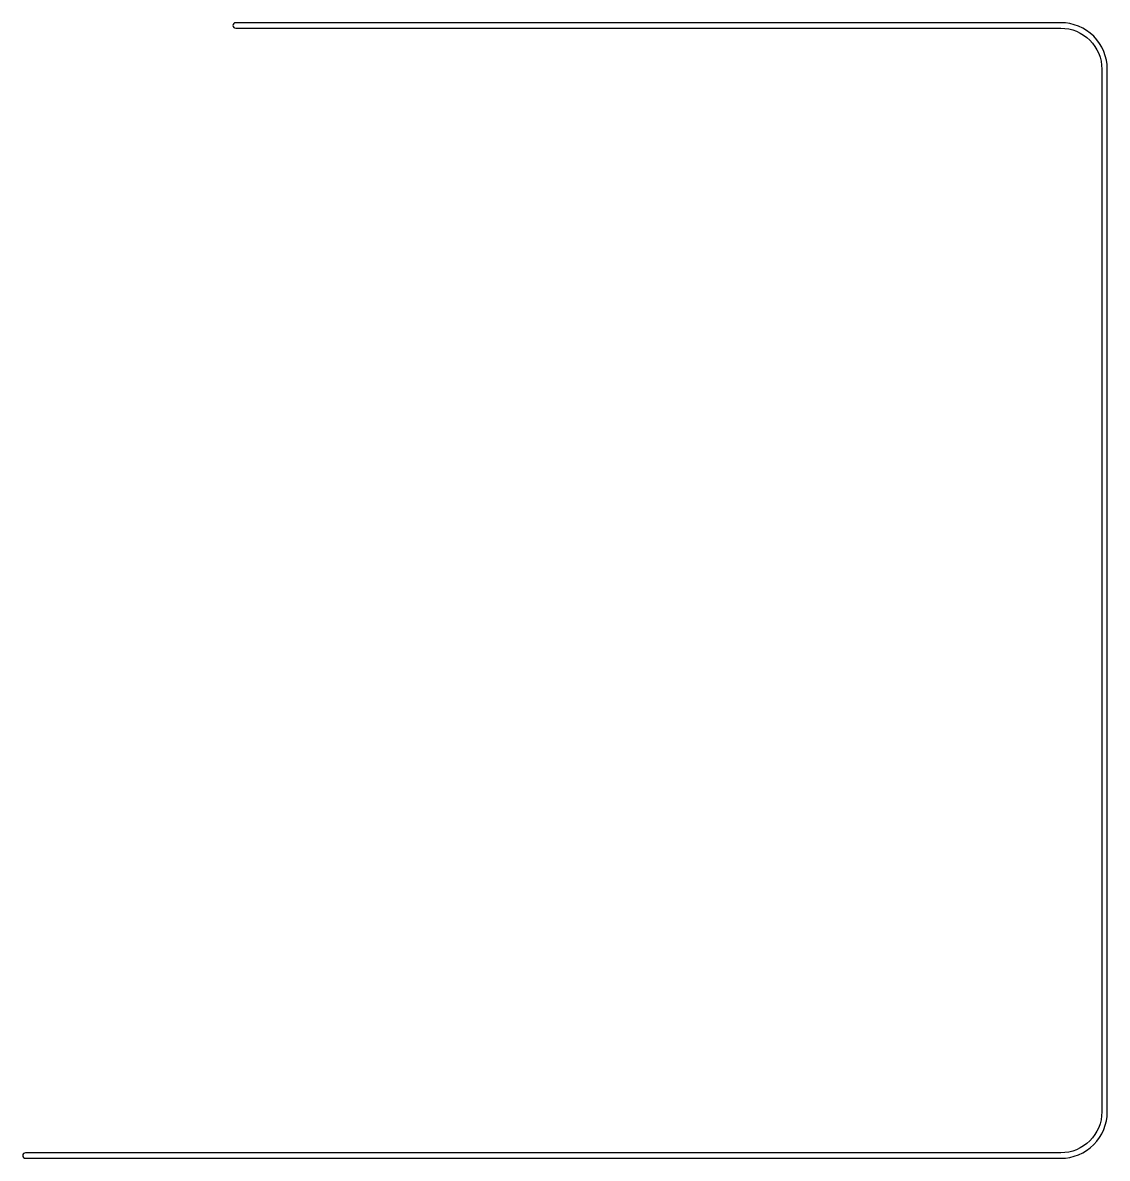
# Model space of a CAD drawing. Header units: millimetres. Extents: x -50.6 to -1.1, y -53 to -1.1.
import ezdxf

# ---------------------------------------------------------------- set-up
doc = ezdxf.new("R2010")
doc.units = ezdxf.units.MM
doc.layers.get('0').update_dxf_attribs({"linetype": 'CONTINUOUS'})

msp = doc.modelspace()

# ---------------------------------------------------------------- linework, layer by layer
msp.add_lwpolyline([(-50.52, -52.715, 1), (-50.52, -52.965), (-3.216, -52.965, 0.414214), (-1.091, -50.84), (-1.091, -3.206, 0.414214), (-3.216, -1.081), (-40.915, -1.081, 1), (-40.915, -1.331), (-3.216, -1.331, -0.414214), (-1.341, -3.206), (-1.341, -50.84, -0.414214), (-3.216, -52.715)], format="xyb", close=True)

doc.saveas('drawing.dxf')
